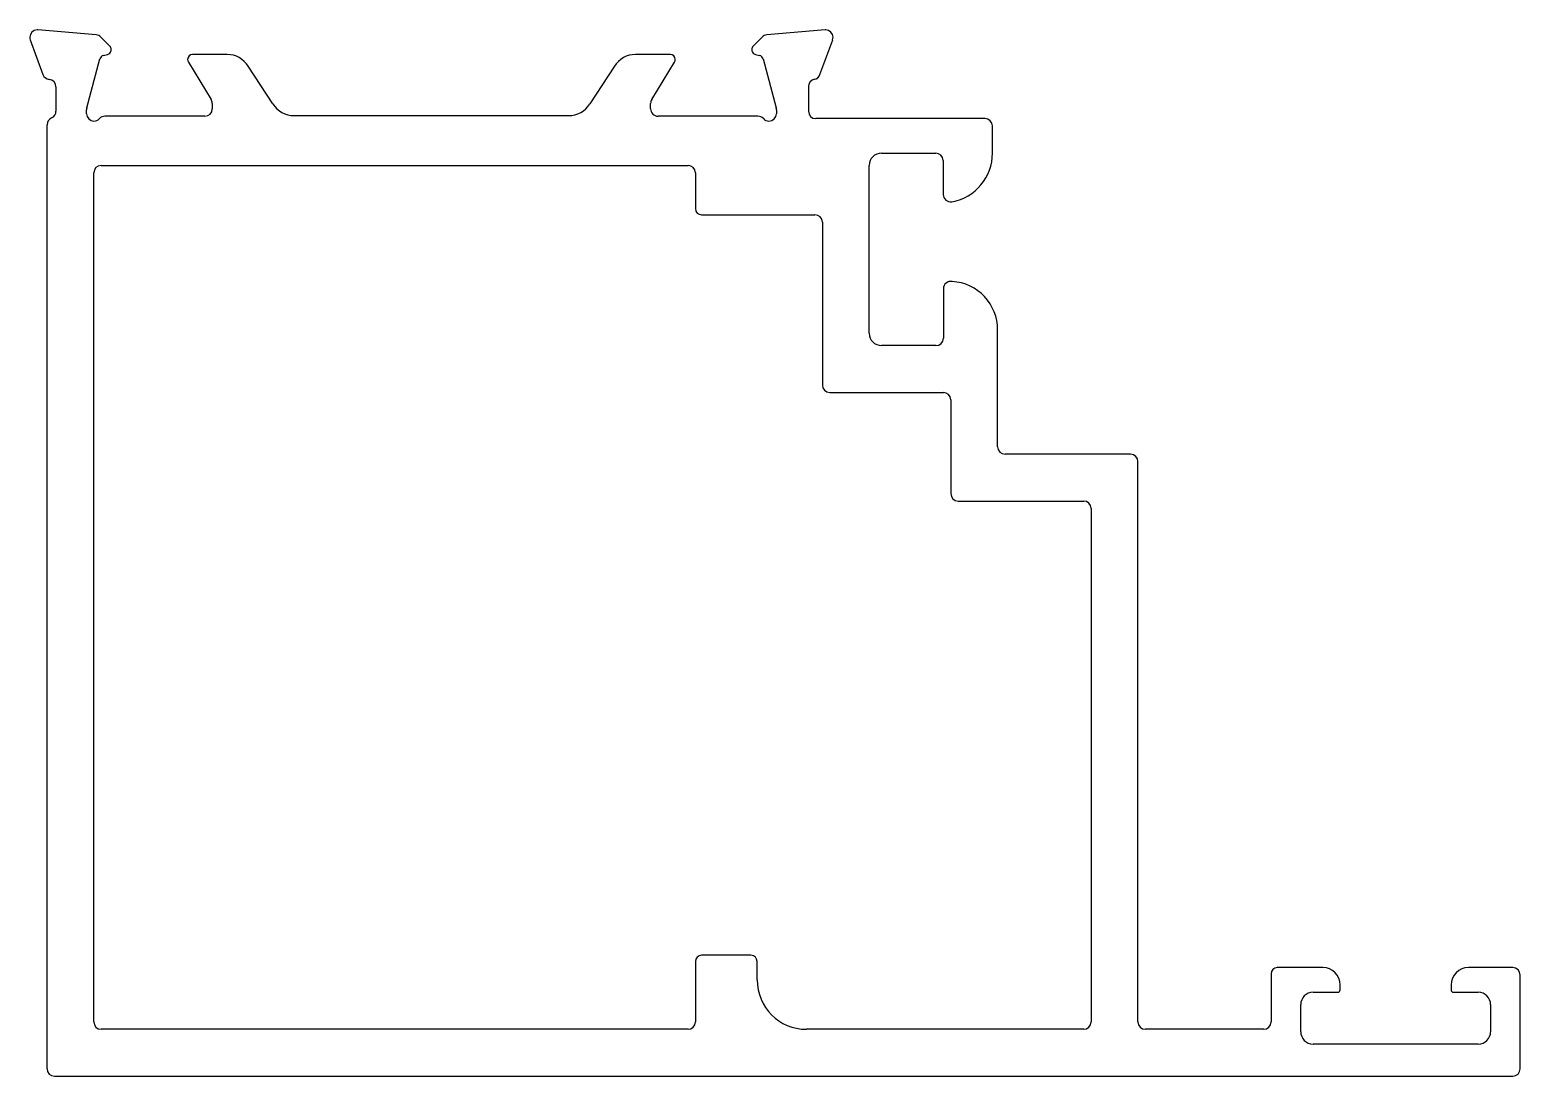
# Model space of a CAD drawing. Extents: x 479.5 to 539.9, y 463.8 to 506.2.
import ezdxf

# ---------------------------------------------------------------- set-up
doc = ezdxf.new("R2010")
doc.units = 0
doc.layers.get('0').update_dxf_attribs({"linetype": 'CONTINUOUS'})

msp = doc.modelspace()

# ---------------------------------------------------------------- linework, layer by layer
at = {"color": 0}
for p, q in [((482.17, 506.036), (479.804, 506.243)), ((482.72, 505.586), (482.356, 505.949)), ((509.177, 505.949), (508.813, 505.586)), ((511.728, 506.243), (509.363, 506.036)), ((479.496, 505.844), (480.01, 504.431)), ((511.523, 504.431), (512.037, 505.844)), ((481.789, 503.082), (482.32, 505.064)), ((482.461, 505.206), (482.63, 505.251)), ((485.908, 504.94), (486.834, 503.421)), ((487.484, 505.244), (486.078, 505.244)), ((489.34, 503.248), (488.338, 504.765)), ((503.188, 504.765), (502.185, 503.248)), ((505.455, 505.244), (504.041, 505.244)), ((504.698, 503.421), (505.625, 504.94)), ((508.903, 505.251), (509.072, 505.206)), ((509.213, 505.064), (509.744, 503.082)), ((480.54, 503.936), (480.54, 502.947)), ((511.056, 503.945), (511.056, 502.947)), ((481.778, 502.844), (481.778, 503.005)), ((486.878, 503.265), (486.878, 503.044)), ((504.655, 503.044), (504.655, 503.265)), ((509.755, 503.005), (509.755, 502.844)), ((480.178, 464.137), (480.178, 502.396)), ((486.578, 502.744), (482.526, 502.744)), ((490.194, 502.769), (501.332, 502.769)), ((509.007, 502.744), (504.955, 502.744)), ((518.218, 502.647), (511.356, 502.647)), ((518.518, 501.247), (518.518, 502.347)), ((514.018, 501.247), (516.218, 501.247)), ((482.074, 466.037), (482.074, 500.447)), ((482.374, 500.747), (506.174, 500.747)), ((506.474, 500.447), (506.474, 498.997)), ((513.518, 493.947), (513.518, 500.747)), ((516.518, 500.947), (516.518, 499.574)), ((506.724, 498.747), (511.318, 498.747)), ((511.618, 498.447), (511.618, 491.847)), ((516.526, 495.749), (516.526, 493.747)), ((518.726, 489.346), (518.726, 494.076)), ((516.226, 493.447), (514.018, 493.447)), ((511.918, 491.547), (516.526, 491.547)), ((516.826, 491.247), (516.826, 487.446)), ((524.118, 489.046), (519.026, 489.046)), ((524.418, 466.037), (524.418, 488.746)), ((517.126, 487.146), (522.218, 487.146)), ((522.518, 486.846), (522.518, 466.037)), ((506.474, 468.487), (506.474, 466.037)), ((508.724, 468.737), (506.724, 468.737)), ((508.974, 467.737), (508.974, 468.487)), ((529.818, 467.987), (529.818, 466.037)), ((531.918, 468.237), (530.068, 468.237)), ((539.618, 468.237), (537.818, 468.237)), ((539.918, 464.137), (539.918, 467.937)), ((531.518, 467.237), (532.518, 467.237)), ((532.618, 467.337), (532.618, 467.537)), ((537.118, 467.537), (537.118, 467.337)), ((537.218, 467.237), (538.218, 467.237)), ((531.018, 465.637), (531.018, 466.737)), ((538.718, 466.737), (538.718, 465.637)), ((506.174, 465.737), (482.374, 465.737)), ((522.218, 465.737), (510.974, 465.737)), ((529.518, 465.737), (524.718, 465.737)), ((538.218, 465.137), (531.518, 465.137)), ((480.478, 463.837), (539.618, 463.837))]:
    msp.add_line(p, q, dxfattribs=at)
for centre, radius, start, end in [((479.778, 505.944), 0.3, 90, 180), ((479.76, 505.941), 0.281, 179.33603, 200.28031), ((479.778, 505.944), 0.3, 85, 90), ((482.144, 505.737), 0.3, 45, 85), ((509.389, 505.737), 0.3, 95, 135), ((511.755, 505.944), 0.3, 90, 95), ((511.755, 505.944), 0.3, 0, 90), ((511.773, 505.941), 0.281, 339.71969, 0.66397), ((482.578, 505.444), 0.2, 285, 345), ((482.578, 505.444), 0.2, 360, 45), ((482.578, 505.444), 0.2, 345, 0), ((508.955, 505.444), 0.2, 135, 180), ((508.955, 505.444), 0.2, 180, 195), ((508.955, 505.444), 0.2, 195, 255), ((482.513, 505.013), 0.2, 105, 165), ((486.078, 505.044), 0.2, 90, 180), ((486.078, 505.044), 0.2, 180, 211.39551), ((487.484, 504.244), 1, 31.4, 90), ((504.041, 504.244), 1, 90, 148.6), ((505.455, 505.044), 0.2, 0, 90), ((505.455, 505.044), 0.2, 328.60449, 360), ((509.02, 505.013), 0.2, 15, 75), ((480.292, 504.533), 0.3, 200, 265.06481), ((480.24, 503.936), 0.3, 0, 85.06481), ((511.356, 503.945), 0.3, 101.08755, 180), ((511.241, 504.533), 0.3, 281.08755, 340), ((480.24, 502.947), 0.3, 293.38203, 0), ((482.078, 503.005), 0.3, 165, 180), ((486.578, 503.044), 0.3, 270, 0), ((486.578, 503.265), 0.3, 0, 31.39551), ((490.194, 503.769), 1, 211.4, 270), ((501.332, 503.769), 1, 270, 328.6), ((504.955, 503.265), 0.3, 148.60449, 180), ((504.954, 503.044), 0.299, 179.9014, 270.0986), ((509.455, 503.005), 0.3, 0, 15), ((511.356, 502.947), 0.3, 180, 270), ((480.478, 502.396), 0.3, 113.38203, 180), ((482.078, 502.844), 0.3, 180, 270), ((482.078, 502.844), 0.3, 270, 318.18969), ((482.526, 502.444), 0.3, 90, 138.18969), ((509.007, 502.444), 0.3, 41.81031, 90), ((509.455, 502.844), 0.3, 221.81031, 270), ((509.455, 502.844), 0.3, 270, 0), ((518.218, 502.347), 0.3, 0, 90), ((514.018, 500.747), 0.5, 90, 180), ((516.218, 500.947), 0.3, 0, 90), ((516.518, 501.247), 2, 280.16425, 360), ((482.374, 500.447), 0.3, 90, 180), ((506.174, 500.447), 0.3, 0, 90), ((516.818, 499.574), 0.3, 180, 280.16425), ((506.724, 498.997), 0.25, 180, 270), ((511.318, 498.447), 0.3, 0, 90), ((516.826, 495.749), 0.3, 79.82391, 180.01184), ((516.771, 494.092), 1.955, 359.52335, 86.82923), ((514.018, 493.947), 0.5, 180, 270), ((516.226, 493.747), 0.3, 270, 360), ((511.918, 491.847), 0.3, 180, 270), ((516.526, 491.247), 0.3, 0, 90), ((519.026, 489.346), 0.3, 180, 270), ((524.118, 488.746), 0.3, 0, 90), ((517.126, 487.446), 0.3, 180, 270), ((522.218, 486.846), 0.3, 360, 90), ((506.724, 468.487), 0.25, 90, 180), ((508.724, 468.487), 0.25, 0, 90), ((530.068, 467.987), 0.25, 90, 180), ((531.918, 467.537), 0.7, 0, 90), ((537.818, 467.537), 0.7, 90, 180), ((539.618, 467.937), 0.3, 360, 90), ((510.974, 467.737), 2, 180, 270), ((531.518, 466.737), 0.5, 90, 180), ((532.518, 467.337), 0.1, 270, 0), ((537.218, 467.337), 0.1, 180, 270), ((538.218, 466.737), 0.5, 0, 90), ((482.374, 466.037), 0.3, 180, 270), ((506.174, 466.037), 0.3, 270, 0), ((522.218, 466.037), 0.3, 270, 0), ((524.718, 466.037), 0.3, 180, 270), ((529.518, 466.037), 0.3, 270, 0), ((531.518, 465.637), 0.5, 180, 270), ((538.218, 465.637), 0.5, 270, 0), ((480.478, 464.137), 0.3, 180, 270), ((539.618, 464.137), 0.3, 270, 360)]:
    msp.add_arc(centre, radius, start, end, dxfattribs=at)

doc.saveas('drawing.dxf')
